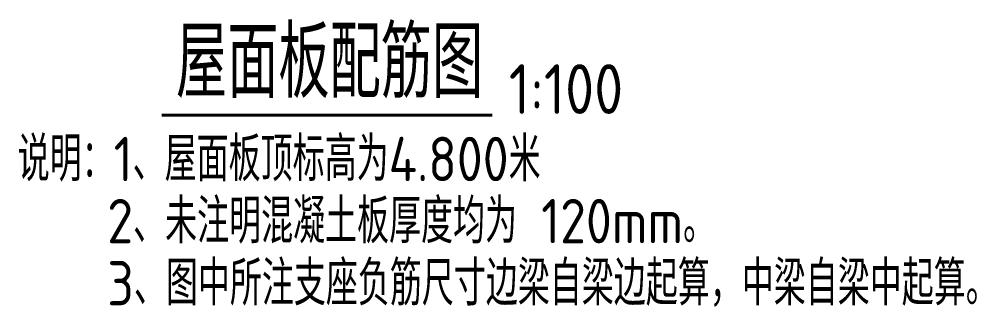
# Model space of a CAD drawing. Extents: x -14715 to 4269, y -24538 to -12228.
# Drawn here: x -11817.6 to -11709.9, y -24366.3 to -24333.8 of the extents above; entities that cross this region are included whole.
import ezdxf

# ---------------------------------------------------------------- set-up
doc = ezdxf.new("R2010")
doc.units = 0
doc.header["$LTSCALE"] = 2000
doc.header["$MEASUREMENT"] = 0
doc.layers.add('文字', color=11, linetype='CONTINUOUS')
doc.styles.add('GBHZ', font='gbenor.shx', dxfattribs={"width": 0.8, "bigfont": 'gbcbig.shx'})

msp = doc.modelspace()

# ---------------------------------------------------------------- linework, layer by layer
at = {"layer": '文字', "color": 6, "const_width": 0.32}
msp.add_lwpolyline([(-11801.6, -24344.659), (-11764.384, -24344.659)], dxfattribs=at)

# ---------------------------------------------------------------- texts
at = {"layer": '文字', "color": 6, "style": 'GBHZ'}
for s, height, p in [('屋面板配筋图', 8, (-11799.992, -24342.708)), ('1:100', 5.6, (-11762.539, -24344.516)), ('说明：1、屋面板顶标高为4.800米', 5, (-11817.803, -24352.096)), ('2、未注明混凝土板厚度均为 120mm。', 5, (-11807.729, -24359.096)), ('3、图中所注支座负筋尺寸边梁自梁边起算，中梁自梁中起算。', 5, (-11807.729, -24366.096))]:
    msp.add_text(s, height=height, dxfattribs=at).set_placement(p)

doc.saveas('drawing.dxf')
